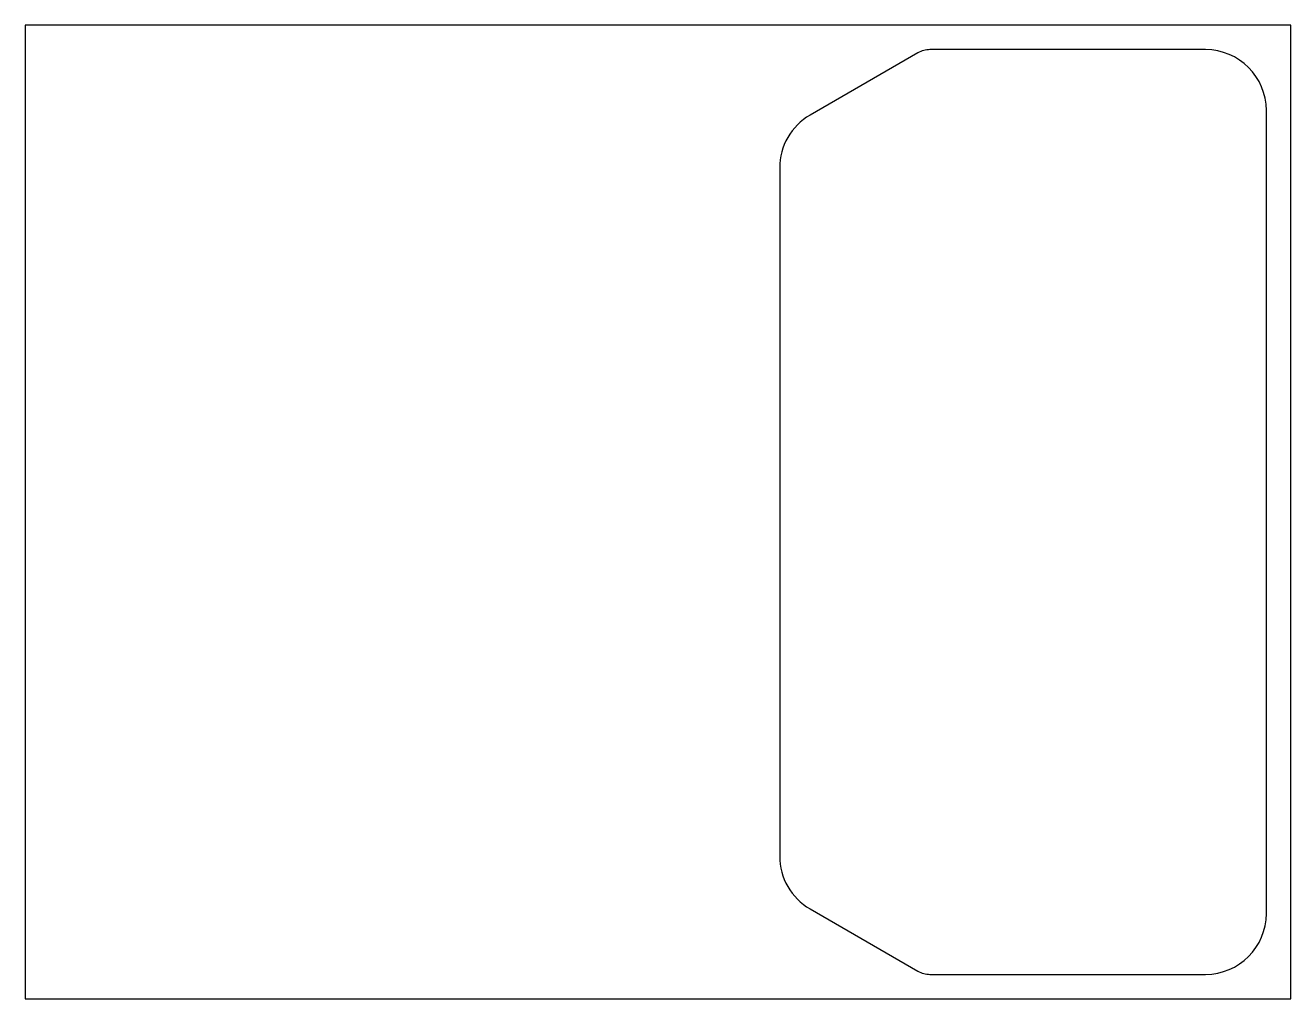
# Model space of a CAD drawing. Header units: metres. Extents: x -4 to 100, y -40 to 40.
import ezdxf

# ---------------------------------------------------------------- set-up
doc = ezdxf.new("R2010")
doc.units = ezdxf.units.M

msp = doc.modelspace()

# ---------------------------------------------------------------- linework, layer by layer
at = {"layer": 'PARAMETRIX'}
for p, q in [((100, 40), (-4, 40)), ((-4, 40), (-4, -40)), ((100, -40), (100, 40)), ((69.3538, 37.7321), (60.5, 32.6203)), ((93, 38), (70.3538, 38)), ((98, -33), (98, 33)), ((58, 28.2902), (58, -28.2902)), ((60.5, -32.6203), (69.3538, -37.7321)), ((70.3538, -38), (93, -38)), ((-4, -40), (100, -40))]:
    msp.add_line(p, q, dxfattribs=at)
for centre, radius, start, end in [((70.3538, 36), 2, 90, 120), ((93, 33), 5, 0, 90), ((63, 28.2902), 5, 120, 180), ((63, -28.2902), 5, 180, 240), ((93, -33), 5, 270, 0), ((70.3538, -36), 2, 240, 270)]:
    msp.add_arc(centre, radius, start, end, dxfattribs=at)

doc.saveas('drawing.dxf')
